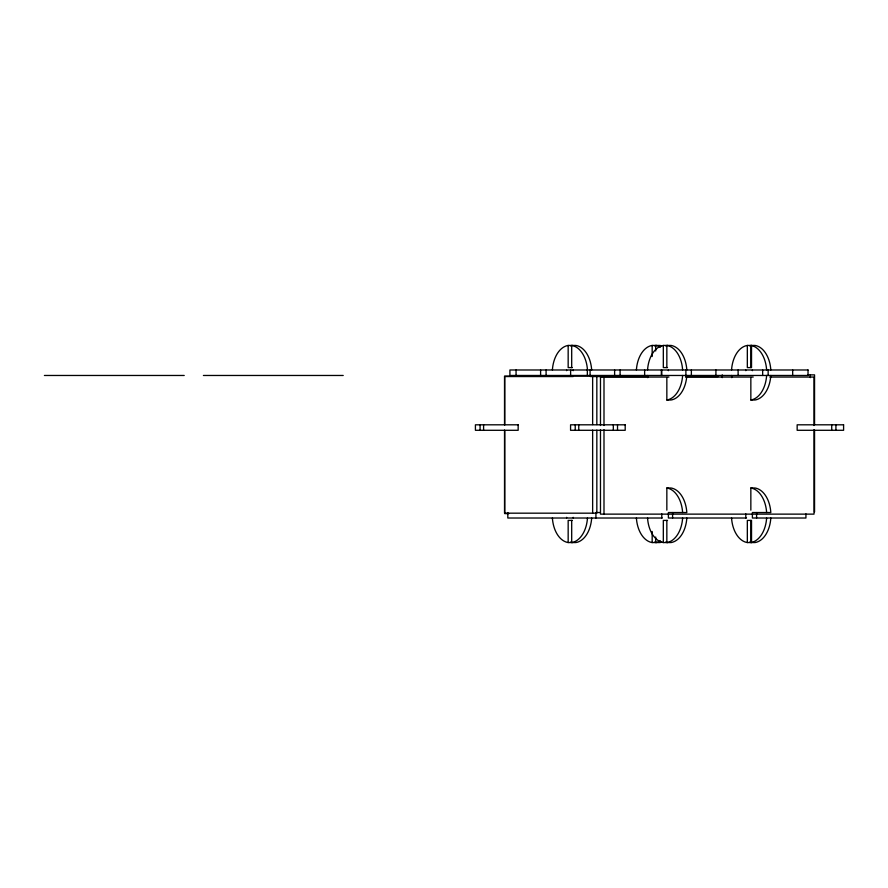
<?xml version="1.0" encoding="UTF-8"?>
<svg xmlns="http://www.w3.org/2000/svg" width="888" height="888" viewBox="0 0 888 888"><rect width="100%" height="100%" fill="white"/><g stroke="black" fill="none" stroke-linecap="round" stroke-linejoin="round"><path stroke-width="1.33" d="M552.392 369.985A27.417 17.627 -90 0 1 568.165 345.443L575.89 345.443A27.417 17.627 -90 0 1 591.663 369.985M636.396 369.985A27.417 17.627 -90 0 1 652.169 345.443L659.895 345.443A27.417 17.627 -90 0 1 661.782 345.898M647.552 369.985A27.417 17.627 -90 0 1 663.325 345.443L671.051 345.443A27.417 17.627 -90 0 1 686.824 369.985M731.557 369.985A27.417 17.627 -90 0 1 747.33 345.443L755.055 345.443A27.417 17.627 -90 0 1 770.817 369.985M572.371 367.588L568.165 367.588L568.165 345.443M667.521 367.588L663.325 367.588L663.325 345.443M807.592 374.869L814.551 374.869L814.551 424.719M44.4 375.469L184.216 375.469M203.408 375.469L343.212 375.469M573.193 376.545L504.728 376.545L504.728 425.008M590.398 376.545L648.418 376.545M685.725 376.545L718.259 376.545M668.93 377.056L600.477 377.056L600.477 425.519M685.514 377.056L753.213 377.056M769.796 377.056L814.007 377.056L814.007 425.519M666.844 377.855L666.844 400L671.051 400A27.417 17.627 -90 0 0 686.824 375.469M750.848 377.855L750.848 400L755.055 400A27.417 17.627 -90 0 0 770.817 375.469M666.844 510.145L666.844 488L671.051 488A27.417 17.627 -90 0 1 686.824 512.531L668.387 512.531L668.387 518.015L746.519 518.015M750.848 510.145L750.848 488L755.055 488A27.417 17.627 -90 0 1 770.817 512.531L752.391 512.531L752.391 518.015L805.927 518.015L805.927 513.908M600.377 512.531L595.926 512.531L595.926 518.015M508.88 513.619L504.728 513.619L504.728 430.547M662.237 518.015L507.814 518.015L507.814 512.531M572.371 520.412L568.165 520.412L568.165 542.557L575.89 542.557A27.417 17.627 -90 0 0 591.663 518.015M667.521 520.412L663.325 520.412L663.325 542.557L671.051 542.557A27.417 17.627 -90 0 0 686.824 518.015M636.396 518.015A27.417 17.627 -90 0 0 652.169 542.557L659.895 542.557A27.417 17.627 -90 0 0 661.782 542.102M731.557 518.015A27.417 17.627 -90 0 0 747.33 542.557L755.055 542.557A27.417 17.627 -90 0 0 770.817 518.015M835.919 424.808L835.919 430.291M831.723 424.808L831.723 430.291M814.551 430.258L814.551 511.943M814.007 429.67L814.007 514.13L600.477 514.13L600.477 429.67M810.356 374.869L810.356 377.644M792.673 369.985L792.673 375.469M768.142 369.985L768.142 375.469M762.659 369.985L762.659 375.469M756.587 512.531L756.587 518.015M752.391 369.985L752.391 370.662M750.848 367.588L750.848 345.443A27.417 17.627 -90 0 1 766.622 369.985M750.848 520.412L750.848 542.557A27.417 17.627 -90 0 0 766.622 518.015M747.33 345.443L747.33 367.588L751.525 367.588L751.525 345.443A27.417 17.627 -90 0 0 749.639 345.898M747.33 542.557L747.33 520.412L751.525 520.412L751.525 542.557A27.417 17.627 -90 0 1 749.639 542.102M745.787 369.985L745.787 370.662M745.787 513.908L745.787 518.015M738.117 369.985L738.117 375.469M722.244 374.869L722.244 377.644M715.917 369.985L715.917 375.469M691.375 369.985L691.375 375.469M685.891 369.985L685.891 375.469M672.593 512.531L672.593 518.015M668.387 369.985L668.387 370.662M666.844 367.588L666.844 345.443A27.417 17.627 -90 0 1 682.617 369.985M666.844 520.412L666.844 542.557A27.417 17.627 -90 0 0 682.617 518.015M661.782 369.985L661.782 375.469M661.782 513.908L661.782 518.015M661.36 369.985L661.36 375.469M655.699 350.982L655.699 345.443A27.417 17.627 -90 0 1 660.406 347.219M655.699 537.018L655.699 542.557A27.417 17.627 -90 0 0 660.406 540.781M652.169 345.443L652.169 356.521M652.169 531.479L652.169 542.557M644.633 369.985L644.633 375.469M620.101 369.985L620.101 375.469M617.515 424.808L617.515 430.291M614.618 369.985L614.618 375.469M613.319 424.808L613.319 430.291M603.995 377.056L603.995 425.519M603.995 429.67L603.995 514.13M596.836 424.564L596.836 376.101L504.528 376.101L504.528 424.564M596.836 430.103L596.836 513.175L504.528 513.175L504.528 430.103M592.64 376.101L592.64 424.564M592.64 430.103L592.64 513.175M590.087 369.985L590.087 375.469M587.345 369.985L587.345 375.469M578.754 424.808L578.754 430.291M575.224 424.808L575.224 430.291M573.226 369.985L573.226 370.662M573.226 517.338L573.226 518.015M571.694 367.588L571.694 345.443A27.417 17.627 -90 0 1 587.468 369.985M571.694 520.412L571.694 542.557A27.417 17.627 -90 0 0 587.468 518.015M570.618 369.985L570.618 375.469M566.622 369.985L566.622 370.662M566.622 517.338L566.622 518.015M546.087 369.985L546.087 375.469M540.603 369.985L540.603 375.469M516.061 369.985L516.061 375.469M483.594 424.808L483.594 430.291M480.075 424.808L480.075 430.291M572.371 542.557A27.417 17.627 -90 0 1 570.485 542.102M568.165 542.557A27.417 17.627 -90 0 1 552.392 518.015M750.848 488A27.417 17.627 -90 0 1 766.622 512.531M667.521 542.557A27.417 17.627 -90 0 1 665.634 542.102M666.844 488A27.417 17.627 -90 0 1 682.617 512.531M663.325 542.557A27.417 17.627 -90 0 1 647.552 518.015M656.365 542.557A27.417 17.627 -90 0 1 654.489 542.102M570.485 345.898A27.417 17.627 -90 0 1 572.371 345.443M766.622 375.469A27.417 17.627 -90 0 1 750.848 400M731.756 377.666A27.417 17.627 -90 0 1 731.557 375.469M665.634 345.898A27.417 17.627 -90 0 1 667.521 345.443M682.617 375.469A27.417 17.627 -90 0 1 666.844 400M647.752 377.666A27.417 17.627 -90 0 1 647.552 375.469M654.489 345.898A27.417 17.627 -90 0 1 656.365 345.443M808.025 369.985L509.912 369.985L509.912 375.469L808.025 375.469L808.025 369.985M518.159 424.808L475.413 424.808L475.424 430.291L518.159 430.291L518.159 424.808M625.196 424.808L570.573 424.808L570.573 430.291L625.196 430.291L625.196 424.808M843.6 424.808L797.158 424.808L797.158 430.291L843.6 430.291L843.589 424.808"/></g></svg>
